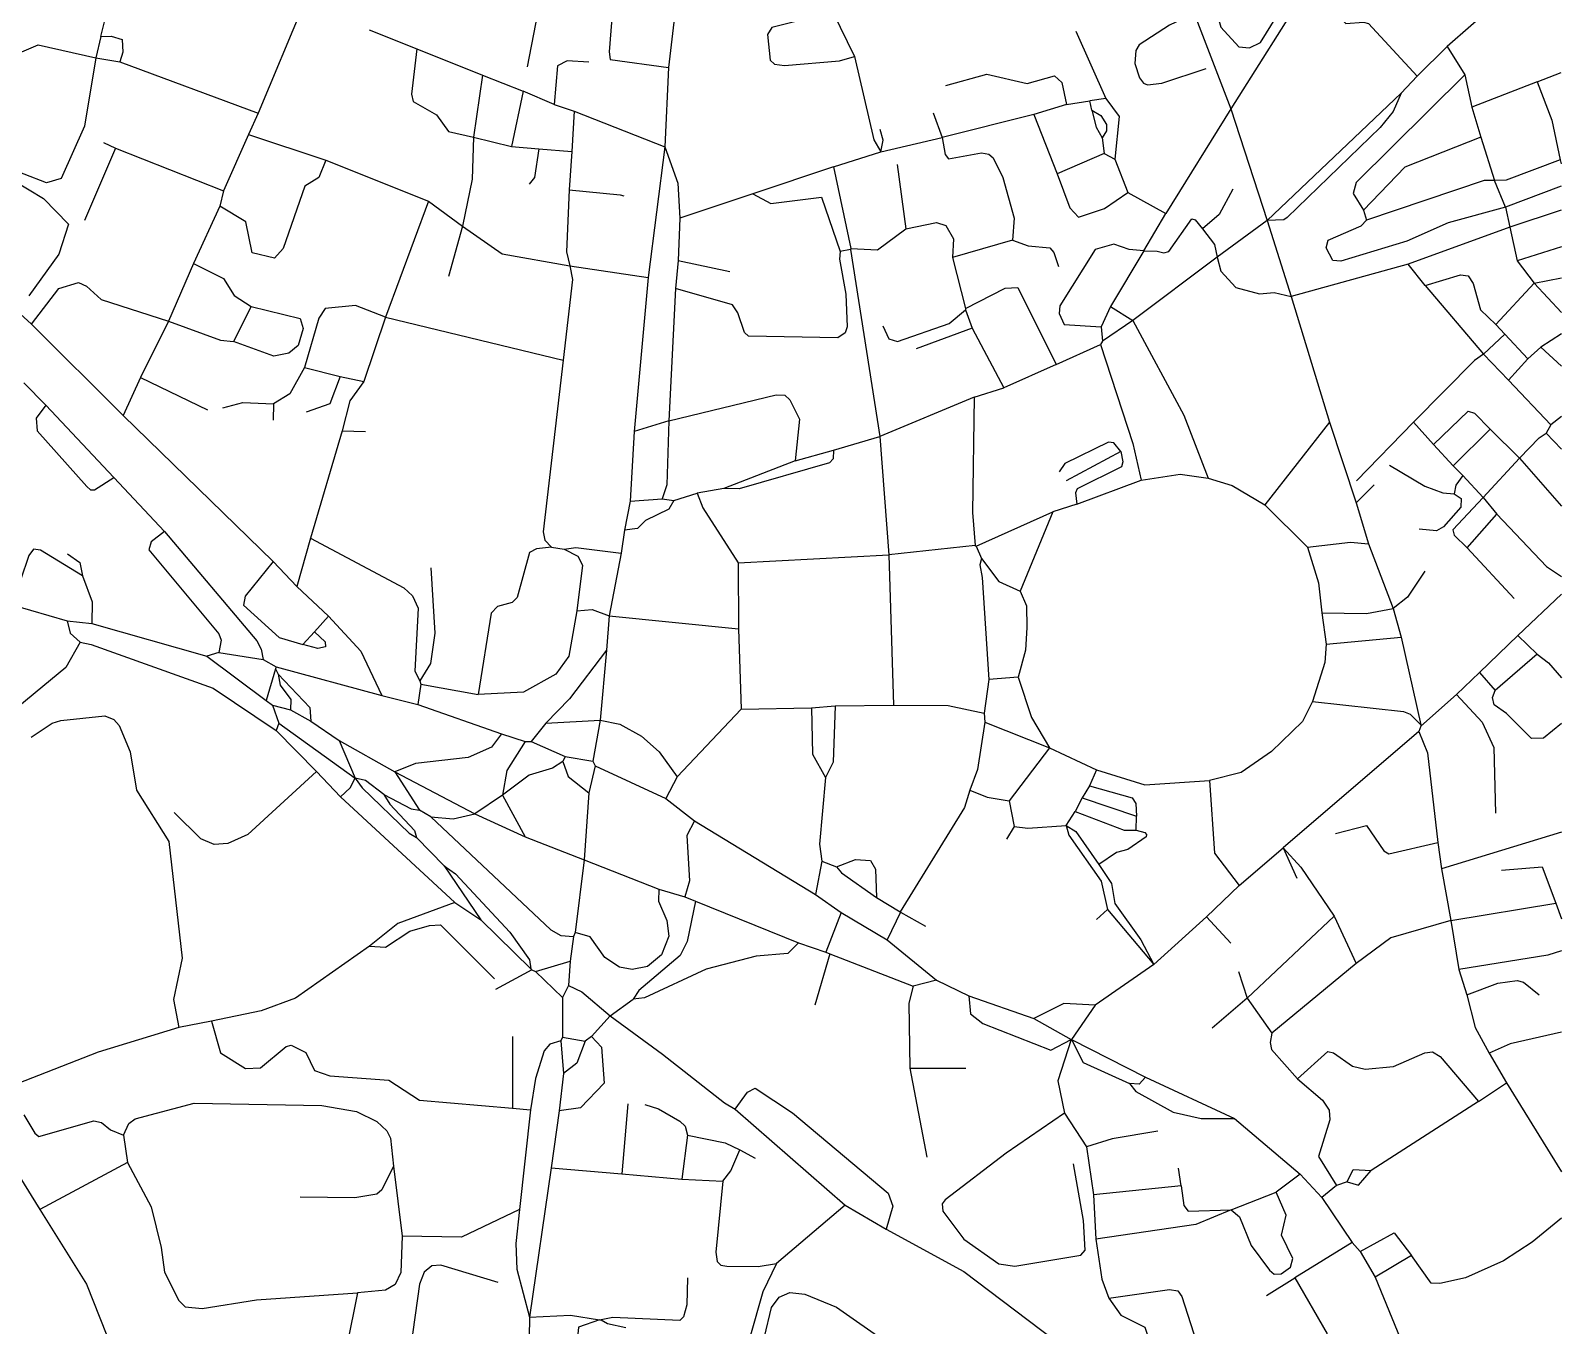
# Model space of a CAD drawing. Header units: inches. Extents: x 13511338 to 13518818, y 3653594 to 3658094.
# Drawn here: x 13517015 to 13518818, y 3655766 to 3657291 of the extents above; entities that cross this region are included whole.
import ezdxf

# ---------------------------------------------------------------- set-up
doc = ezdxf.new("R2010")
doc.units = ezdxf.units.IN
doc.header["$MEASUREMENT"] = 0

msp = doc.modelspace()

# ---------------------------------------------------------------- linework, layer by layer
for points in [[(13518511.9, 3657443.1), (13518468, 3657436.6), (13518449.5, 3657403.5), (13518413.9, 3657306.6), (13518416.9, 3657295.5), (13518438.3, 3657272.2), (13518451, 3657271), (13518463.9, 3657277.5), (13518483, 3657308.2), (13518509.1, 3657392.7), (13518526.2, 3657427)], [(13518818.1, 3657368.5), (13518739.6, 3657321.2), (13518683.6, 3657272.5)], [(13517619.6, 3657350.5), (13517600.2, 3657248.6)], [(13518521.3, 3657345.6), (13518428.9, 3657199.1)], [(13517336.8, 3657323), (13517283.3, 3657194.2)], [(13517701.2, 3657325.6), (13517696.5, 3657266.4), (13517697.9, 3657257.2), (13517766.4, 3657247.8)], [(13517774.2, 3657314.6), (13517766.4, 3657247.8)], [(13517960.2, 3657313.1), (13517888.2, 3657295.1), (13517883.1, 3657286.7), (13517886.3, 3657256.7), (13517891.3, 3657251.8), (13517903.2, 3657250.3), (13517968.1, 3657255.8), (13517985.7, 3657260.8)], [(13517960.2, 3657313.1), (13517985.7, 3657260.8)], [(13518385.7, 3657311.6), (13518356.8, 3657297.8), (13518320.9, 3657274.8), (13518316.8, 3657268.1), (13518315.9, 3657252.8), (13518321.2, 3657235.6), (13518325.8, 3657229.5), (13518330.8, 3657227.7), (13518347.6, 3657229.3), (13518399.7, 3657246.6)], [(13518385.7, 3657311.6), (13518428.9, 3657199.1)], [(13518546.2, 3657317.7), (13518564.3, 3657299.6), (13518585, 3657301.5), (13518590.9, 3657299.7), (13518648.5, 3657237.9)], [(13517097.9, 3657284.5), (13517102, 3657301.6)], [(13517413.9, 3657292.1), (13517469.9, 3657270)], [(13516868.4, 3657273.2), (13516937.6, 3657247.9), (13516965.8, 3657259.2), (13516991.1, 3657260.4), (13517024.1, 3657274.5), (13517091.8, 3657259.5)], [(13517097.9, 3657284.5), (13517091.8, 3657259.5)], [(13517097.9, 3657284.5), (13517110.1, 3657284.9), (13517123, 3657280.8), (13517123.7, 3657265.9), (13517120.4, 3657254.7)], [(13518246.2, 3657290.6), (13518281.7, 3657211.6)], [(13517091.8, 3657259.5), (13517078.8, 3657178.8), (13517051.2, 3657117.2), (13517033.7, 3657112.2), (13516981.2, 3657132.4), (13516972.6, 3657132.1)], [(13517091.8, 3657259.5), (13517120.4, 3657254.7)], [(13517469.9, 3657270), (13517463.8, 3657216.7), (13517465.9, 3657207.8), (13517493.1, 3657192.1), (13517507.3, 3657172.5), (13517536.9, 3657165.8)], [(13517469.9, 3657270), (13517547.6, 3657238.9)], [(13517672.7, 3657254.1), (13517647.2, 3657255.9), (13517635.9, 3657250), (13517631.7, 3657204.5)], [(13517985.7, 3657260.8), (13518008.3, 3657162.7), (13518016.5, 3657148.6)], [(13518683.6, 3657272.5), (13518648.5, 3657237.9)], [(13518683.6, 3657272.5), (13518704.5, 3657239.3)], [(13517120.4, 3657254.7), (13517283.3, 3657194.2)], [(13517547.6, 3657238.9), (13517536.9, 3657165.8)], [(13517547.6, 3657238.9), (13517595.4, 3657219.9)], [(13517766.4, 3657247.8), (13517762, 3657154.6)], [(13518093.2, 3657226.6), (13518141.3, 3657239.9), (13518188.8, 3657228.9), (13518221, 3657238.1), (13518229.7, 3657230.1), (13518235.2, 3657204.3)], [(13518704.5, 3657239.3), (13518576.5, 3657112.3), (13518572.9, 3657099.6), (13518585.2, 3657080.1)], [(13518648.5, 3657237.9), (13518629.5, 3657217.6)], [(13518704.5, 3657239.3), (13518712.6, 3657201.4)], [(13518789.6, 3657231.2), (13518818.1, 3657242.2)], [(13517595.4, 3657219.9), (13517581.4, 3657154.7)], [(13517631.7, 3657204.5), (13517595.4, 3657219.9)], [(13518789.6, 3657231.2), (13518712.6, 3657201.4)], [(13518789.6, 3657231.2), (13518807.1, 3657186.1), (13518816.8, 3657139.1)], [(13517631.7, 3657204.5), (13517655.4, 3657196.5)], [(13518235.2, 3657204.3), (13518197, 3657192.4)], [(13518235.2, 3657204.3), (13518262.7, 3657208.6)], [(13518281.7, 3657211.6), (13518262.7, 3657208.6)], [(13518265.3, 3657197.6), (13518262.7, 3657208.6)], [(13518281.7, 3657211.6), (13518297.3, 3657190.1), (13518292.2, 3657140.1)], [(13518629.5, 3657217.6), (13518620, 3657196.2), (13518604.7, 3657177.2), (13518495.3, 3657071.2), (13518491.1, 3657068.5), (13518471.6, 3657067.8)], [(13518629.5, 3657217.6), (13518471.6, 3657067.8)], [(13518712.6, 3657201.4), (13518723.2, 3657165.7)], [(13517283.3, 3657194.2), (13517272, 3657169.2)], [(13517655.4, 3657196.5), (13517652.6, 3657149)], [(13517655.4, 3657196.5), (13517762, 3657154.6)], [(13518078.2, 3657194.6), (13518088.8, 3657165.6)], [(13518197, 3657192.4), (13518088.8, 3657165.6)], [(13518197, 3657192.4), (13518224.2, 3657122.8)], [(13518265.3, 3657197.6), (13518275.8, 3657191.3), (13518282.5, 3657180.7), (13518282.5, 3657173.2), (13518277.2, 3657165.1)], [(13518265.3, 3657197.6), (13518270.3, 3657177.7), (13518277.2, 3657165.1)], [(13518428.9, 3657199.1), (13518352.4, 3657076)], [(13518428.9, 3657199.1), (13518471.6, 3657067.8)], [(13517272, 3657169.2), (13517242.2, 3657102.6)], [(13517272, 3657169.2), (13517362.8, 3657138.9)], [(13517536.9, 3657165.8), (13517535.4, 3657116.4), (13517523.9, 3657061)], [(13517536.9, 3657165.8), (13517581.4, 3657154.7)], [(13518016.5, 3657148.6), (13518019.3, 3657162.2), (13518015.7, 3657175.1)], [(13518016.5, 3657148.6), (13518088.8, 3657165.6)], [(13518088.8, 3657165.6), (13518092.5, 3657145.4), (13518096.4, 3657140.2), (13518135, 3657147.3), (13518143.7, 3657145.7), (13518148.9, 3657141.4), (13518160.4, 3657118.5), (13518173.6, 3657070.4), (13518171.5, 3657044.6)], [(13518277.2, 3657165.1), (13518279.7, 3657146.6)], [(13518723.2, 3657165.7), (13518633.8, 3657130.4), (13518585.2, 3657080.1)], [(13518723.2, 3657165.7), (13518739.6, 3657114.7)], [(13517115.2, 3657153.1), (13517078.7, 3657067.6)], [(13517101.2, 3657159.6), (13517115.2, 3657153.1)], [(13517115.2, 3657153.1), (13517242.2, 3657102.6)], [(13517581.4, 3657154.7), (13517613.7, 3657152.2)], [(13517613.7, 3657152.2), (13517608.7, 3657118.3), (13517602.2, 3657110.6)], [(13517613.7, 3657152.2), (13517652.6, 3657149)], [(13517652.6, 3657149), (13517649.6, 3657103.8)], [(13517762, 3657154.6), (13517742.5, 3657000.6)], [(13517762, 3657154.6), (13517777.6, 3657111.6), (13517779.9, 3657070.4)], [(13517960.7, 3657131.1), (13518016.5, 3657148.6)], [(13516972.6, 3657132.1), (13516979.7, 3657124.2), (13517030.5, 3657093.8), (13517059.9, 3657063.4), (13517048.5, 3657028.2), (13517012.9, 3656978.9)], [(13517362.8, 3657138.9), (13517354.7, 3657118.5), (13517338.3, 3657108), (13517312.7, 3657034.6), (13517302.5, 3657023.2), (13517276.2, 3657029.7), (13517268.6, 3657066.3), (13517238.2, 3657084.6)], [(13517362.8, 3657138.9), (13517483.9, 3657090.6)], [(13517960.7, 3657131.1), (13517865.7, 3657099)], [(13517960.7, 3657131.1), (13517981.2, 3657034.6)], [(13518035.7, 3657133.6), (13518046.1, 3657058.1)], [(13518279.7, 3657146.6), (13518224.2, 3657122.8)], [(13518279.7, 3657146.6), (13518292.2, 3657140.1)], [(13518292.2, 3657140.1), (13518307.5, 3657100.8)], [(13518816.8, 3657139.1), (13518753.3, 3657115.4), (13518739.6, 3657114.7)], [(13518816.8, 3657139.1), (13518818.1, 3657134.5)], [(13518224.2, 3657122.8), (13518239.1, 3657082.6), (13518249.6, 3657071.7), (13518280.1, 3657081.7), (13518307.5, 3657100.8)], [(13518739.6, 3657114.7), (13518727.1, 3657114.7), (13518588.7, 3657068.1)], [(13518752.2, 3657083.6), (13518739.6, 3657114.7)], [(13517242.2, 3657102.6), (13517238.2, 3657084.6)], [(13517649.6, 3657103.8), (13517646.2, 3657030.9), (13517650.2, 3657014.4)], [(13517649.6, 3657103.8), (13517709.5, 3657098), (13517713.7, 3657096.6)], [(13517865.7, 3657099), (13517779.9, 3657070.4)], [(13517865.7, 3657099), (13517887.2, 3657087.9), (13517946.7, 3657095.4), (13517968.7, 3657031.1)], [(13518307.5, 3657100.8), (13518352.4, 3657076)], [(13518431.2, 3657104.6), (13518415.3, 3657074.9), (13518395.4, 3657058)], [(13518818.1, 3657108.2), (13518752.2, 3657083.6)], [(13517238.2, 3657084.6), (13517207, 3657017.1)], [(13517483.9, 3657090.6), (13517433.2, 3656954)], [(13517483.9, 3657090.6), (13517523.9, 3657061)], [(13518326.3, 3657032.2), (13518352.4, 3657076)], [(13518752.2, 3657083.6), (13518684.7, 3657065), (13518636.1, 3657043.3), (13518558.6, 3657019.7), (13518548.8, 3657020.8), (13518541.3, 3657035.6), (13518543.3, 3657044.4), (13518582.5, 3657061.4), (13518588.7, 3657068.1)], [(13518585.2, 3657080.1), (13518588.7, 3657068.1)], [(13518752.2, 3657083.6), (13518757.3, 3657059.9)], [(13518818.1, 3657080), (13518757.3, 3657059.9)], [(13517523.9, 3657061), (13517507.2, 3657001.6)], [(13517523.9, 3657061), (13517570.7, 3657028.3), (13517650.2, 3657014.4)], [(13517779.9, 3657070.4), (13517777.8, 3657020.8)], [(13517981.2, 3657034.6), (13518012.7, 3657033.1), (13518046.1, 3657058.1)], [(13518046.1, 3657058.1), (13518082.2, 3657065.3), (13518093.2, 3657061.7), (13518102.3, 3657046), (13518101.2, 3657024)], [(13518326.3, 3657032.2), (13518342, 3657031.7), (13518349.8, 3657029.5), (13518355.9, 3657031.1), (13518382.9, 3657069.8), (13518386.9, 3657068.4), (13518395.4, 3657058)], [(13518395.4, 3657058), (13518409.5, 3657039.5), (13518412.9, 3657024.4)], [(13518471.6, 3657067.8), (13518412.9, 3657024.4)], [(13518471.6, 3657067.8), (13518499.9, 3656978.2)], [(13518757.3, 3657059.9), (13518637.7, 3657016.3)], [(13518757.3, 3657059.9), (13518766, 3657020.3)], [(13518171.5, 3657044.6), (13518101.2, 3657024)], [(13518171.5, 3657044.6), (13518190.2, 3657038.1), (13518215.8, 3657035.5), (13518220.3, 3657030.1), (13518225.7, 3657013.6)], [(13518326.3, 3657032.2), (13518309, 3657033.4), (13518290.9, 3657040), (13518268.9, 3657033.7), (13518227.3, 3656967.1), (13518226.7, 3656958.3), (13518232.5, 3656945.2), (13518276.2, 3656942.6)], [(13517968.7, 3657031.1), (13517968.1, 3657022.1), (13517975.4, 3656981), (13517976.8, 3656942.7), (13517974.6, 3656935.4), (13517966, 3656929.5), (13517860.9, 3656931.7), (13517856.1, 3656935.8), (13517848.1, 3656959.1), (13517842, 3656968.4), (13517774.9, 3656987.6)], [(13517777.8, 3657020.8), (13517774.9, 3656987.6)], [(13517777.8, 3657020.8), (13517838.7, 3657007.6)], [(13517980.7, 3657033.6), (13517968.7, 3657031.1)], [(13517981.2, 3657034.6), (13517980.7, 3657033.6)], [(13517980.7, 3657033.6), (13518015.3, 3656813.3)], [(13518101.2, 3657024), (13518116.2, 3656964.1)], [(13518326.3, 3657032.2), (13518287, 3656966.6)], [(13518412.9, 3657024.4), (13518313.4, 3656950.1)], [(13518412.9, 3657024.4), (13518417, 3657008.2), (13518434.8, 3656988.8), (13518462.8, 3656981.5), (13518479.9, 3656982.9), (13518499.9, 3656978.2)], [(13518818.2, 3657036.8), (13518766, 3657020.3)], [(13517207, 3657017.1), (13517177.6, 3656949.1)], [(13517207, 3657017.1), (13517242.5, 3656999.4), (13517254.9, 3656979.3), (13517275.1, 3656966.4)], [(13517650.2, 3657014.4), (13517653.4, 3656998.2), (13517642.4, 3656903.2)], [(13517650.2, 3657014.4), (13517742.5, 3657000.6)], [(13518637.7, 3657016.3), (13518499.9, 3656978.2)], [(13518657.7, 3656991.1), (13518637.7, 3657016.3)], [(13518657.7, 3656991.1), (13518699.5, 3657003.8), (13518708.2, 3657002.6), (13518714.3, 3656993.7), (13518723, 3656962.6), (13518740.9, 3656945.2)], [(13518766, 3657020.3), (13518786, 3656994.1)], [(13517016.2, 3656945.5), (13517048.5, 3656987.8), (13517071.5, 3656994.7), (13517080.9, 3656990.5), (13517098.3, 3656974.8), (13517177.6, 3656949.1)], [(13517742.5, 3657000.6), (13517726.1, 3656819.2)], [(13517774.9, 3656987.6), (13517766.9, 3656831.8)], [(13518116.2, 3656964.1), (13518163.1, 3656988), (13518177.9, 3656988.7), (13518223.3, 3656898.3)], [(13518657.7, 3656991.1), (13518726.3, 3656910.4)], [(13518786, 3656994.1), (13518740.9, 3656945.2)], [(13518786, 3656994.1), (13518818.2, 3657000.1)], [(13518786, 3656994.1), (13518818.2, 3656959.2)], [(13517275.1, 3656966.4), (13517332.7, 3656952.5), (13517336, 3656940.5), (13517330.2, 3656920.7), (13517319.5, 3656911.5), (13517301.5, 3656908.1), (13517254.3, 3656925.1)], [(13517275.1, 3656966.4), (13517254.3, 3656925.1)], [(13517433.2, 3656954), (13517397.7, 3656967.7), (13517362.3, 3656964.1), (13517354.7, 3656952.6), (13517337.9, 3656894.7)], [(13518287, 3656966.6), (13518276.2, 3656942.6)], [(13518287, 3656966.6), (13518313.4, 3656950.1)], [(13518499.9, 3656978.2), (13518545.1, 3656830.4)], [(13516998.7, 3656961.6), (13517016.2, 3656945.5)], [(13517177.6, 3656949.1), (13517144.7, 3656883)], [(13517177.6, 3656949.1), (13517238.7, 3656926.7), (13517254.3, 3656925.1)], [(13517433.2, 3656954), (13517407.6, 3656878)], [(13517433.2, 3656954), (13517642.4, 3656903.2)], [(13518019.1, 3656943.5), (13518026, 3656928.4), (13518036.2, 3656925.3), (13518097.1, 3656946.3), (13518116.2, 3656962.6)], [(13518116.2, 3656964.1), (13518116.2, 3656962.6)], [(13518116.2, 3656962.6), (13518124.2, 3656941.1)], [(13518313.4, 3656950.1), (13518277.7, 3656925.6)], [(13518313.4, 3656950.1), (13518373.4, 3656838.5), (13518402.1, 3656764.3)], [(13517016.2, 3656945.5), (13517124.3, 3656838.1)], [(13518124.2, 3656941.1), (13518058.2, 3656916.6)], [(13518124.2, 3656941.1), (13518161.3, 3656870.6)], [(13518276.2, 3656942.6), (13518277.7, 3656925.6)], [(13518751.6, 3656933.9), (13518726.3, 3656910.4)], [(13518751.6, 3656933.9), (13518740.9, 3656945.2)], [(13518751.6, 3656933.9), (13518778.5, 3656904.8)], [(13518818.2, 3656934.3), (13518793.9, 3656918.6)], [(13518223.3, 3656898.3), (13518275.2, 3656921.6)], [(13518277.7, 3656925.6), (13518275.2, 3656921.6)], [(13518275.2, 3656921.6), (13518313.3, 3656805.2), (13518323.4, 3656762.1)], [(13518778.5, 3656904.8), (13518793.9, 3656918.6)], [(13518818.2, 3656896.3), (13518793.9, 3656918.6)], [(13517337.9, 3656894.7), (13517320.4, 3656863.7), (13517301.4, 3656852)], [(13517337.9, 3656894.7), (13517379.7, 3656883.9)], [(13517642.4, 3656903.2), (13517618.8, 3656701.2), (13517621, 3656691.3), (13517628.7, 3656683.1)], [(13518223.3, 3656898.3), (13518161.3, 3656870.6)], [(13518726.3, 3656910.4), (13518715.9, 3656902.8), (13518644.1, 3656830.3)], [(13518726.3, 3656910.4), (13518755.8, 3656879.6)], [(13518778.5, 3656904.8), (13518755.8, 3656879.6)], [(13517033.2, 3656850.4), (13517007.3, 3656876.7)], [(13517144.7, 3656883), (13517124.3, 3656838.1)], [(13517144.7, 3656883), (13517223.7, 3656844.6)], [(13517379.7, 3656883.9), (13517367.7, 3656852), (13517339.7, 3656842.1)], [(13517379.7, 3656883.9), (13517407.6, 3656878)], [(13517407.6, 3656878), (13517391, 3656855.3), (13517382.2, 3656819.9)], [(13518755.8, 3656879.6), (13518805.7, 3656827.1)], [(13517766.9, 3656831.8), (13517893.2, 3656862.5), (13517903.6, 3656862), (13517909.3, 3656856.5), (13517920.9, 3656833.8), (13517915.8, 3656784.8)], [(13518126.4, 3656859.8), (13518015.3, 3656813.3)], [(13518126.4, 3656859.8), (13518124.7, 3656723.9), (13518127.7, 3656685.1)], [(13518126.4, 3656859.8), (13518161.3, 3656870.6)], [(13517033.2, 3656850.4), (13517021.9, 3656835), (13517022.9, 3656819.9), (13517081.2, 3656754.3), (13517085.7, 3656750.6), (13517090.3, 3656750.7), (13517113.2, 3656765.2)], [(13517033.2, 3656850.4), (13517113.2, 3656765.2)], [(13517241.7, 3656847.1), (13517265.1, 3656853.2), (13517301.4, 3656852)], [(13517301.4, 3656852), (13517300.7, 3656832.6)], [(13518667.4, 3656803.8), (13518708.2, 3656843), (13518715.9, 3656841), (13518734.4, 3656821.8)], [(13517124.3, 3656838.1), (13517300.7, 3656666.1)], [(13517766.9, 3656831.8), (13517726.1, 3656819.2)], [(13517766.9, 3656831.8), (13517764.6, 3656756.4), (13517759.2, 3656740.1)], [(13518545.1, 3656830.4), (13518468.8, 3656733)], [(13518545.1, 3656830.4), (13518576.3, 3656735.2)], [(13518644.1, 3656830.3), (13518576.7, 3656761.1)], [(13518644.1, 3656830.3), (13518667.4, 3656803.8)], [(13518805.7, 3656827.1), (13518800.2, 3656817.1)], [(13518818.2, 3656836.8), (13518805.7, 3656827.1)], [(13517382.2, 3656819.9), (13517344.8, 3656693.5)], [(13517382.2, 3656819.9), (13517409.7, 3656819.1)], [(13517726.1, 3656819.2), (13517721.2, 3656737.1)], [(13517960.7, 3656797.1), (13518015.3, 3656813.3)], [(13518015.3, 3656813.3), (13518026.1, 3656673.8)], [(13518299.2, 3656795.5), (13518291, 3656805.7), (13518284.6, 3656806.6), (13518233.3, 3656781.5), (13518226.7, 3656771.6)], [(13518734.4, 3656821.8), (13518690.7, 3656779)], [(13518734.4, 3656821.8), (13518768.8, 3656787.7)], [(13518768.8, 3656787.7), (13518792, 3656811.9), (13518800.2, 3656817.1)], [(13518800.2, 3656817.1), (13518818.2, 3656798.3)], [(13517960.7, 3656797.1), (13517960.6, 3656787.2), (13517956.1, 3656782.3), (13517849.7, 3656751.6), (13517831.6, 3656752.3)], [(13517915.8, 3656784.8), (13517960.7, 3656797.1)], [(13518299.2, 3656795.5), (13518234.7, 3656761.1)], [(13518299.2, 3656795.5), (13518301.6, 3656783.6), (13518300.1, 3656777.5), (13518248, 3656751.6), (13518245.9, 3656747.1), (13518247.6, 3656733.5)], [(13518667.4, 3656803.8), (13518690.7, 3656779)], [(13518768.8, 3656787.7), (13518726, 3656741.5)], [(13518768.8, 3656787.7), (13518818.2, 3656731.5)], [(13517915.8, 3656784.8), (13517831.6, 3656752.3)], [(13518323.4, 3656762.1), (13518369.2, 3656769), (13518402.1, 3656764.3)], [(13518615.7, 3656779.6), (13518657.2, 3656754.7), (13518678.7, 3656747.2), (13518692, 3656745.9)], [(13518702, 3656767.6), (13518690.7, 3656779)], [(13517113.2, 3656765.2), (13517172.9, 3656701.5)], [(13517831.6, 3656752.3), (13517800.2, 3656746.6)], [(13518247.6, 3656733.5), (13518323.4, 3656762.1)], [(13518402.1, 3656764.3), (13518430.4, 3656755.8), (13518468.8, 3656733)], [(13518576.3, 3656735.2), (13518597.7, 3656756.6)], [(13518702, 3656767.6), (13518693.9, 3656755.9), (13518692, 3656745.9)], [(13518702, 3656767.6), (13518726, 3656741.5)], [(13517772.7, 3656738.1), (13517766.9, 3656727.6), (13517739.4, 3656714.4), (13517730, 3656705), (13517714.7, 3656703.1)], [(13517721.2, 3656737.1), (13517714.7, 3656703.1)], [(13517721.2, 3656737.1), (13517759.2, 3656740.1)], [(13517759.2, 3656740.1), (13517772.7, 3656738.1)], [(13517772.7, 3656738.1), (13517800.2, 3656746.6)], [(13517800.2, 3656746.6), (13517806.8, 3656729.5), (13517848.7, 3656664.6)], [(13518247.6, 3656733.5), (13518219, 3656724.6)], [(13518468.8, 3656733), (13518519.2, 3656682.9)], [(13518576.3, 3656735.2), (13518590.9, 3656687.1)], [(13518692, 3656745.9), (13518700.1, 3656740.3), (13518699.6, 3656730.2), (13518679.4, 3656707.1), (13518671.1, 3656702.1), (13518650.7, 3656704.1)], [(13518726, 3656741.5), (13518690.4, 3656703.3), (13518692, 3656697.1), (13518707.4, 3656682.4)], [(13518726, 3656741.5), (13518742, 3656722)], [(13518128.7, 3656684.1), (13518219, 3656724.6)], [(13518219, 3656724.6), (13518180.9, 3656631.3)], [(13518707.4, 3656682.4), (13518742, 3656722)], [(13518742, 3656722), (13518800.5, 3656660.4), (13518818.2, 3656648.5)], [(13517172.9, 3656701.5), (13517157, 3656689.3), (13517154.3, 3656679.9), (13517236.9, 3656581.1), (13517239.5, 3656573.6), (13517236.7, 3656559.1)], [(13517172.9, 3656701.5), (13517281.5, 3656572.7), (13517286.9, 3656563), (13517289.2, 3656550.6)], [(13517714.7, 3656703.1), (13517710.7, 3656676.1)], [(13517076.3, 3656649.4), (13517026.8, 3656679.4), (13517018.7, 3656680.8), (13517013.1, 3656673.2), (13516993.5, 3656615)], [(13517344.8, 3656693.5), (13517328.8, 3656636.6)], [(13517344.8, 3656693.5), (13517454.6, 3656635.1), (13517464.8, 3656625.7), (13517471.6, 3656611), (13517467.8, 3656537), (13517473.7, 3656525.6)], [(13517628.7, 3656683.1), (13517611.2, 3656681), (13517602.8, 3656676.7), (13517588.2, 3656623.6), (13517582.5, 3656617.8), (13517564.9, 3656613.2), (13517557.7, 3656605.2), (13517542.2, 3656509.5)], [(13517628.7, 3656683.1), (13517643.7, 3656680.6)], [(13517643.7, 3656680.6), (13517657.2, 3656682.7), (13517710.7, 3656676.1)], [(13517643.7, 3656680.6), (13517659.8, 3656672.3), (13517665.1, 3656661.7), (13517658.7, 3656608.1)], [(13518127.7, 3656685.1), (13518026.1, 3656673.8)], [(13518127.7, 3656685.1), (13518128.7, 3656684.1)], [(13518128.7, 3656684.1), (13518135.2, 3656669.6)], [(13518519.2, 3656682.9), (13518569.9, 3656689.1), (13518590.9, 3656687.1)], [(13518519.2, 3656682.9), (13518532, 3656641), (13518536.2, 3656605.5)], [(13518590.9, 3656687.1), (13518620, 3656610.6)], [(13518707.4, 3656682.4), (13518762.7, 3656622.6)], [(13517058.7, 3656675.1), (13517073.1, 3656664.8), (13517076.3, 3656649.4)], [(13517300.7, 3656666.1), (13517267.9, 3656625.2), (13517265.9, 3656614.9), (13517307.8, 3656576.5), (13517335.9, 3656568.2)], [(13517300.7, 3656666.1), (13517328.8, 3656636.6)], [(13517710.7, 3656676.1), (13517696.6, 3656602.3)], [(13517848.7, 3656664.6), (13518026.1, 3656673.8)], [(13517848.7, 3656664.6), (13517849.1, 3656587)], [(13518026.1, 3656673.8), (13518031.5, 3656497.1)], [(13518135.2, 3656669.6), (13518133.3, 3656662.2), (13518136.1, 3656647.4), (13518143.8, 3656527)], [(13518135.2, 3656669.6), (13518155.4, 3656642.5), (13518180.9, 3656631.3)], [(13517076.3, 3656649.4), (13517087.5, 3656618.7), (13517087.2, 3656593.1)], [(13517486.7, 3656658.6), (13517491.1, 3656581.6), (13517486, 3656546.2), (13517473.7, 3656525.6)], [(13518657.2, 3656654.6), (13518636.9, 3656624.3), (13518620, 3656610.6)], [(13517328.8, 3656636.6), (13517365.9, 3656601.9)], [(13518180.9, 3656631.3), (13518188.3, 3656613.9), (13518188.6, 3656588.3), (13518187.1, 3656561.7), (13518178.3, 3656530)], [(13518818.2, 3656627.8), (13518766.7, 3656579.1)], [(13516993.5, 3656615), (13517058.2, 3656596.1)], [(13517658.7, 3656608.1), (13517649.1, 3656554.7), (13517633.9, 3656533.5), (13517595.6, 3656512.2), (13517542.2, 3656509.5)], [(13517658.7, 3656608.1), (13517676.4, 3656609.6), (13517696.6, 3656602.3)], [(13518536.2, 3656605.5), (13518588.8, 3656604.7), (13518620, 3656610.6)], [(13518620, 3656610.6), (13518629.5, 3656577)], [(13517058.2, 3656596.1), (13517061.6, 3656581.9), (13517073.7, 3656571.1)], [(13517058.2, 3656596.1), (13517087.2, 3656593.1)], [(13517087.2, 3656593.1), (13517222.7, 3656554.6)], [(13517365.9, 3656601.9), (13517349.5, 3656583.2)], [(13517365.9, 3656601.9), (13517404.3, 3656560.4), (13517428.7, 3656508.4)], [(13517696.6, 3656602.3), (13517693.5, 3656561.6)], [(13517696.6, 3656602.3), (13517849.1, 3656587)], [(13518536.2, 3656605.5), (13518541.2, 3656568.7)], [(13517073.7, 3656571.1), (13517056.8, 3656541.4), (13516982.2, 3656479.7)], [(13517073.7, 3656571.1), (13517086.6, 3656568.4), (13517230.1, 3656517), (13517304.2, 3656467.1)], [(13517349.5, 3656583.2), (13517335.9, 3656568.2)], [(13517349.5, 3656583.2), (13517362.2, 3656571.6), (13517362.4, 3656565.6), (13517353.3, 3656563.7), (13517335.9, 3656568.2)], [(13517849.1, 3656587), (13517852.1, 3656492.2)], [(13518541.2, 3656568.7), (13518629.5, 3656577)], [(13518629.5, 3656577), (13518652.7, 3656473.6)], [(13518721.7, 3656535.6), (13518766.7, 3656579.1)], [(13518766.7, 3656579.1), (13518789.7, 3656557.1)], [(13517236.7, 3656559.1), (13517222.7, 3656554.6)], [(13517222.7, 3656554.6), (13517292.7, 3656502.6)], [(13517236.7, 3656559.1), (13517289.2, 3656550.6)], [(13517693.5, 3656561.6), (13517649.7, 3656504.4), (13517622.2, 3656475.6)], [(13517693.5, 3656561.6), (13517686.2, 3656479.1)], [(13518541.2, 3656568.7), (13518539.5, 3656547.2), (13518525.1, 3656501.4)], [(13518789.7, 3656557.1), (13518740.2, 3656514.1)], [(13518789.7, 3656557.1), (13518803, 3656546.8), (13518818.2, 3656529.2)], [(13517289.2, 3656550.6), (13517304.2, 3656542.1)], [(13517303.7, 3656539.6), (13517292.7, 3656502.6)], [(13517304.2, 3656542.1), (13517303.7, 3656539.6)], [(13517303.7, 3656539.6), (13517306.7, 3656533.6)], [(13517304.2, 3656542.1), (13517428.7, 3656508.4)], [(13517306.7, 3656533.6), (13517309, 3656520.4), (13517321.6, 3656503.8), (13517321.2, 3656491.6)], [(13517306.7, 3656533.6), (13517343.9, 3656494.1), (13517345.2, 3656478.1)], [(13518721.7, 3656535.6), (13518694.7, 3656509.6)], [(13518721.7, 3656535.6), (13518740.2, 3656514.1)], [(13517474.7, 3656521.6), (13517471.2, 3656497.6)], [(13517473.7, 3656525.6), (13517474.7, 3656521.6)], [(13517474.7, 3656521.6), (13517542.2, 3656509.5)], [(13518143.8, 3656527), (13518138.2, 3656487.6)], [(13518178.3, 3656530), (13518143.8, 3656527)], [(13518178.3, 3656530), (13518194.2, 3656482.6), (13518215.2, 3656446.6)], [(13517292.7, 3656502.6), (13517300.2, 3656497.1)], [(13517428.7, 3656508.4), (13517471.2, 3656497.6)], [(13517471.2, 3656497.6), (13517569.7, 3656463.1)], [(13518525.1, 3656501.4), (13518513.3, 3656477.7), (13518476.6, 3656442.4), (13518441, 3656417.6), (13518403.8, 3656408.2)], [(13518525.1, 3656501.4), (13518632.1, 3656489.6), (13518639.9, 3656486.2), (13518652.7, 3656473.6)], [(13518694.7, 3656509.6), (13518652.7, 3656472.1)], [(13518694.7, 3656509.6), (13518724.9, 3656477), (13518738.7, 3656447.1), (13518740.7, 3656369.6)], [(13518818.2, 3656475.3), (13518797.3, 3656458), (13518782.8, 3656457.5), (13518753.6, 3656487.2), (13518739.2, 3656497.5), (13518737.2, 3656505.8), (13518740.2, 3656514.1)], [(13517015.7, 3656459.1), (13517040.7, 3656475.6), (13517050.7, 3656478.7), (13517102.4, 3656484.2), (13517113.1, 3656480.1), (13517119.5, 3656473.1), (13517132.3, 3656442), (13517140, 3656396.7), (13517177.8, 3656336.2), (13517193.7, 3656199), (13517183.4, 3656150.2), (13517189.6, 3656117.2)], [(13517300.2, 3656497.1), (13517307.7, 3656475.6)], [(13517300.2, 3656497.1), (13517321.2, 3656491.6)], [(13517321.2, 3656491.6), (13517345.2, 3656478.1)], [(13517852.1, 3656492.2), (13517776.7, 3656412.6)], [(13517852.1, 3656492.2), (13517935.1, 3656493.9)], [(13517935.1, 3656493.9), (13517962.9, 3656496.3)], [(13517935.1, 3656493.9), (13517936.2, 3656439.3), (13517951.5, 3656411.8)], [(13517962.9, 3656496.3), (13517960.5, 3656429.9), (13517951.5, 3656411.8)], [(13517962.9, 3656496.3), (13518031.5, 3656497.1)], [(13518031.5, 3656497.1), (13518096.1, 3656496.5), (13518138.2, 3656487.6)], [(13518138.2, 3656487.6), (13518139.2, 3656477.1)], [(13517307.7, 3656475.6), (13517304.2, 3656467.1)], [(13517304.2, 3656467.1), (13517352, 3656418.8)], [(13517307.7, 3656475.6), (13517397.3, 3656411.1)], [(13517345.2, 3656478.1), (13517378.5, 3656455.2)], [(13517569.7, 3656463.1), (13517558, 3656447.4), (13517530.6, 3656435.3), (13517468.4, 3656428.1), (13517444, 3656418.3)], [(13517569.7, 3656463.1), (13517597.7, 3656454.1)], [(13517622.2, 3656475.6), (13517604.7, 3656454.1)], [(13517622.2, 3656475.6), (13517686.2, 3656479.1)], [(13517686.2, 3656479.1), (13517677.2, 3656431.1)], [(13517686.2, 3656479.1), (13517709.2, 3656474.7), (13517734.7, 3656460.5), (13517755.5, 3656442.1), (13517776.7, 3656412.6)], [(13518139.2, 3656477.1), (13518130.5, 3656421), (13518121.5, 3656396.8)], [(13518139.2, 3656477.1), (13518215.2, 3656446.6)], [(13518650.2, 3656466.1), (13518490.5, 3656328.8)], [(13518652.7, 3656472.1), (13518650.2, 3656466.1)], [(13518650.2, 3656466.1), (13518660.5, 3656440.8), (13518672.6, 3656335)], [(13518652.7, 3656473.6), (13518652.7, 3656472.1)], [(13517378.5, 3656455.2), (13517397.3, 3656411.1)], [(13517378.5, 3656455.2), (13517444, 3656418.3)], [(13517597.7, 3656454.1), (13517576.1, 3656420), (13517571.1, 3656391.1)], [(13517597.7, 3656454.1), (13517604.7, 3656454.1)], [(13517604.7, 3656454.1), (13517644.7, 3656436.6)], [(13518215.2, 3656446.6), (13518167.6, 3656384.4)], [(13518215.2, 3656446.6), (13518270.8, 3656420.7)], [(13517642.2, 3656430.6), (13517630, 3656422.6), (13517602.2, 3656414.6), (13517571.1, 3656391.1)], [(13517644.7, 3656436.6), (13517642.2, 3656430.6)], [(13517642.2, 3656430.6), (13517648.4, 3656413), (13517672.7, 3656393.6)], [(13517644.7, 3656436.6), (13517677.2, 3656431.1)], [(13517680.2, 3656425.6), (13517672.7, 3656393.6)], [(13517677.2, 3656431.1), (13517680.2, 3656425.6)], [(13517680.2, 3656425.6), (13517763.2, 3656387.1)], [(13517352, 3656418.8), (13517271, 3656344.6), (13517247.6, 3656334.2), (13517231.2, 3656332.9), (13517215.7, 3656339.7), (13517184.2, 3656370.6)], [(13517352, 3656418.8), (13517380.3, 3656389)], [(13517380.3, 3656389), (13517391.4, 3656399.6), (13517397.3, 3656411.1)], [(13517397.3, 3656411.1), (13517405.7, 3656399.6), (13517461, 3656346.3), (13517469.7, 3656341.1)], [(13517431.1, 3656391.9), (13517409.8, 3656408.3), (13517397.3, 3656411.1)], [(13517444, 3656418.3), (13517538.2, 3656368.9)], [(13517444, 3656418.3), (13517473.2, 3656373.1)], [(13517776.7, 3656412.6), (13517763.2, 3656387.1)], [(13517951.5, 3656411.8), (13517944.2, 3656333.1), (13517947.2, 3656313.1)], [(13518270.8, 3656420.7), (13518262.3, 3656401.9)], [(13518270.8, 3656420.7), (13518327.6, 3656403.3), (13518403.8, 3656408.2)], [(13518403.8, 3656408.2), (13518409.5, 3656322.8), (13518438.7, 3656284.6)], [(13517431.1, 3656391.9), (13517463.4, 3656374.9), (13517473.2, 3656373.1)], [(13517431.1, 3656391.9), (13517438.2, 3656380.2), (13517467.3, 3656349.3), (13517469.7, 3656341.1)], [(13517571.1, 3656391.1), (13517538.2, 3656368.9)], [(13517571.1, 3656391.1), (13517597.5, 3656341.9)], [(13517672.7, 3656393.6), (13517667, 3656314.6)], [(13518121.5, 3656396.8), (13518115.1, 3656376.6), (13518039.2, 3656253.6)], [(13518121.5, 3656396.8), (13518141.8, 3656388.4), (13518167.6, 3656384.4)], [(13518262.3, 3656401.9), (13518253.9, 3656387.8)], [(13518262.3, 3656401.9), (13518312.8, 3656387.8), (13518316.8, 3656381.3), (13518317.7, 3656366.4)], [(13517380.3, 3656389), (13517514.9, 3656264.4)], [(13517486.4, 3656365.6), (13517473.2, 3656373.1)], [(13517763.2, 3656387.1), (13517797.2, 3656360.6)], [(13518167.6, 3656384.4), (13518173.5, 3656354.1)], [(13518234.9, 3656355.3), (13518245.3, 3656371.8)], [(13518253.9, 3656387.8), (13518245.3, 3656371.8)], [(13518245.3, 3656371.8), (13518303.2, 3656349.8), (13518317.3, 3656349.8)], [(13518253.9, 3656387.8), (13518317.7, 3656366.4)], [(13517486.4, 3656365.6), (13517512.7, 3656363.2), (13517538.2, 3656368.9)], [(13517486.4, 3656365.6), (13517627.8, 3656232.5), (13517639.8, 3656225.8), (13517654.7, 3656224.6)], [(13517538.2, 3656368.9), (13517597.5, 3656341.9)], [(13517797.2, 3656360.6), (13517788.1, 3656343.3), (13517791.4, 3656289.9), (13517785.7, 3656271.1)], [(13517797.2, 3656360.6), (13517939.7, 3656274.1)], [(13518173.5, 3656354.1), (13518164.7, 3656339.1)], [(13518173.5, 3656354.1), (13518189.8, 3656351.9), (13518234.9, 3656355.3)], [(13518234.9, 3656355.3), (13518246.1, 3656348.1), (13518273.3, 3656309.2)], [(13518234.9, 3656355.3), (13518238, 3656344), (13518276.1, 3656289.6), (13518283.7, 3656256.1)], [(13518317.3, 3656349.8), (13518317.7, 3656366.4)], [(13518552.2, 3656345.6), (13518588.5, 3656355.1), (13518609.1, 3656325.2), (13518615, 3656321.8), (13518672.6, 3656335)], [(13517469.7, 3656341.1), (13517502.3, 3656307.6)], [(13517597.5, 3656341.9), (13517667, 3656314.6)], [(13518317.3, 3656349.8), (13518327.7, 3656346.8), (13518329.6, 3656344.5), (13518329.2, 3656341.8), (13518307.5, 3656327), (13518294.3, 3656323.3), (13518273.3, 3656309.2)], [(13518818.2, 3656347.3), (13518676.8, 3656304.2)], [(13518438.7, 3656284.6), (13518490.5, 3656328.8)], [(13518490.5, 3656328.8), (13518506.7, 3656293.1)], [(13518490.5, 3656328.8), (13518511.1, 3656306.1), (13518550.6, 3656248.6)], [(13518672.6, 3656335), (13518676.8, 3656304.2)], [(13517502.3, 3656307.6), (13517515.5, 3656298.1), (13517579.5, 3656229.6), (13517602.7, 3656197.2), (13517604.2, 3656186.6)], [(13517502.3, 3656307.6), (13517545.3, 3656244.1)], [(13517667, 3656314.6), (13517656.7, 3656229.1)], [(13517667, 3656314.6), (13517755.2, 3656280.1)], [(13517947.2, 3656313.1), (13517939.7, 3656274.1)], [(13517947.2, 3656313.1), (13517964.2, 3656306.6)], [(13517964.2, 3656306.6), (13517986.8, 3656315.3), (13518004.3, 3656314.1), (13518010.2, 3656303.6), (13518011.3, 3656270.3)], [(13517964.2, 3656306.6), (13517970.2, 3656299.3), (13518011.3, 3656270.3)], [(13518273.3, 3656309.2), (13518288.1, 3656287.1), (13518292.4, 3656263.3), (13518322.9, 3656220.6), (13518338, 3656191.6)], [(13518676.8, 3656304.2), (13518687.9, 3656243.4)], [(13518747.7, 3656302.6), (13518795.7, 3656306.4), (13518811.6, 3656263.6)], [(13518438.7, 3656284.6), (13518400.2, 3656247.6)], [(13517514.9, 3656264.4), (13517447.8, 3656239.7), (13517414.3, 3656213.3)], [(13517514.9, 3656264.4), (13517545.3, 3656244.1)], [(13517755.2, 3656280.1), (13517754.6, 3656266.2), (13517764.7, 3656243.5), (13517766.9, 3656224.8), (13517758.2, 3656202.8), (13517741.6, 3656189), (13517723.7, 3656185.5), (13517708.6, 3656188.5), (13517691.6, 3656199.7), (13517674.4, 3656224), (13517656.7, 3656229.1)], [(13517798.2, 3656266.1), (13517788.4, 3656218.7), (13517780.4, 3656202.3), (13517731.4, 3656160.7), (13517724.7, 3656150.6)], [(13517755.2, 3656280.1), (13517785.7, 3656271.1)], [(13517785.7, 3656271.1), (13517798.2, 3656266.1)], [(13517798.2, 3656266.1), (13517919.7, 3656217.1)], [(13517939.7, 3656274.1), (13517969.7, 3656252.6)], [(13518011.3, 3656270.3), (13518039.2, 3656253.6)], [(13518687.9, 3656243.4), (13518811.6, 3656263.6)], [(13518811.6, 3656263.6), (13518818.2, 3656245.4)], [(13517969.7, 3656252.6), (13517951.7, 3656206.1)], [(13517969.7, 3656252.6), (13518024.2, 3656220.6)], [(13518039.7, 3656253.1), (13518024.2, 3656220.6)], [(13518039.2, 3656253.6), (13518039.7, 3656253.1)], [(13518039.7, 3656253.1), (13518069.2, 3656236.6)], [(13518283.7, 3656256.1), (13518270.7, 3656244.6)], [(13518283.7, 3656256.1), (13518338, 3656191.6)], [(13518400.2, 3656247.6), (13518338, 3656191.6)], [(13518400.2, 3656247.6), (13518428.7, 3656216.6)], [(13518550.6, 3656248.6), (13518448, 3656152)], [(13518550.6, 3656248.6), (13518576.4, 3656192.8)], [(13517414.3, 3656213.3), (13517433.1, 3656212), (13517461.8, 3656230.9), (13517485.1, 3656237.5), (13517497.9, 3656238.2), (13517561.7, 3656174.6)], [(13517545.3, 3656244.1), (13517604.2, 3656186.6)], [(13517656.7, 3656229.1), (13517654.7, 3656224.6)], [(13518687.9, 3656243.4), (13518617.2, 3656223), (13518576.4, 3656192.8)], [(13518687.9, 3656243.4), (13518697.5, 3656185.6)], [(13517414.3, 3656213.3), (13517327.1, 3656151.8), (13517286.6, 3656136.8), (13517228.4, 3656124.8)], [(13517654.7, 3656224.6), (13517650.7, 3656195.6)], [(13517919.7, 3656217.1), (13517907.2, 3656204.4), (13517869.6, 3656201.2), (13517810.8, 3656185.9), (13517738.1, 3656152.4), (13517724.7, 3656150.6)], [(13517919.7, 3656217.1), (13517951.7, 3656206.1)], [(13518024.2, 3656220.6), (13518082.2, 3656173.1)], [(13517609.7, 3656183.1), (13517650.7, 3656195.6)], [(13517650.7, 3656195.6), (13517648.7, 3656166.6)], [(13517956.7, 3656204.1), (13517938.7, 3656143.6)], [(13517951.7, 3656206.1), (13517956.7, 3656204.1)], [(13517956.7, 3656204.1), (13518054.7, 3656166.1)], [(13518338, 3656191.6), (13518269.2, 3656143.6)], [(13518576.4, 3656192.8), (13518477.2, 3656110.5)], [(13518818.2, 3656207.6), (13518802.1, 3656202.7), (13518697.5, 3656185.6)], [(13517605.7, 3656185.1), (13517562.7, 3656162.1)], [(13517604.2, 3656186.6), (13517605.7, 3656185.1)], [(13517605.7, 3656185.1), (13517609.7, 3656183.1)], [(13517609.7, 3656183.1), (13517641.7, 3656152.6)], [(13518082.2, 3656173.1), (13518054.7, 3656166.1)], [(13518082.2, 3656173.1), (13518120.2, 3656154.6)], [(13518437.7, 3656183.1), (13518448, 3656152)], [(13518697.5, 3656185.6), (13518706.9, 3656155.9)], [(13517648.7, 3656166.6), (13517641.7, 3656152.6)], [(13517648.7, 3656166.6), (13517664.4, 3656159.2), (13517697.8, 3656130.9)], [(13518054.7, 3656166.1), (13518049.7, 3656145.8), (13518050.6, 3656069.6)], [(13518706.9, 3656155.9), (13518743.3, 3656169.4), (13518766.2, 3656172.6), (13518773.5, 3656170.7), (13518792.2, 3656155.6)], [(13518706.9, 3656155.9), (13518716.7, 3656117.3), (13518733.3, 3656087.1)], [(13517641.7, 3656152.6), (13517641.7, 3656106.1)], [(13517697.8, 3656130.9), (13517724.7, 3656150.6)], [(13518120.2, 3656154.6), (13518122.2, 3656133.5), (13518136.8, 3656122.1), (13518216.7, 3656090.8), (13518240.7, 3656103.1)], [(13518120.2, 3656154.6), (13518196.7, 3656128.1)], [(13518269.2, 3656143.6), (13518232, 3656145.5), (13518196.7, 3656128.1)], [(13518269.2, 3656143.6), (13518241.2, 3656103.1)], [(13518448, 3656152), (13518406.7, 3656116.6)], [(13518448, 3656152), (13518477.2, 3656110.5)], [(13517228.4, 3656124.8), (13517189.6, 3656117.2)], [(13517228.4, 3656124.8), (13517238.7, 3656087.4), (13517268.2, 3656069.2), (13517286, 3656070), (13517316.3, 3656094.9), (13517322.1, 3656096.6), (13517339.3, 3656087.7), (13517349.5, 3656066.6), (13517367.7, 3656060.3), (13517437.1, 3656055.4), (13517473.4, 3656031.9), (13517582.7, 3656022.3)], [(13517697.8, 3656130.9), (13517675.7, 3656106.6)], [(13517697.8, 3656130.9), (13517759.6, 3656085.9), (13517832.5, 3656028.4), (13517844.9, 3656021.3)], [(13518196.7, 3656128.1), (13518240.7, 3656103.1)], [(13517189.6, 3656117.2), (13517094.7, 3656088.2), (13516946.9, 3656030.7)], [(13517582.7, 3656106.6), (13517582.7, 3656022.3)], [(13517639.7, 3656101.6), (13517626.8, 3656097.6), (13517619.9, 3656089.9), (13517609.7, 3656057.1), (13517603.9, 3656020.4)], [(13517675.7, 3656106.6), (13517687.6, 3656094.2), (13517690.7, 3656051.8), (13517662.9, 3656022.6), (13517637.7, 3656019.1)], [(13517641.7, 3656106.1), (13517639.7, 3656101.6)], [(13517639.7, 3656101.6), (13517642.7, 3656063.1)], [(13517641.7, 3656106.1), (13517668.2, 3656101.1)], [(13517668.2, 3656101.1), (13517658.4, 3656075.5), (13517642.7, 3656063.1)], [(13517675.7, 3656106.6), (13517668.2, 3656101.1)], [(13518240.7, 3656103.1), (13518225.1, 3656054.4), (13518232.9, 3656016.5)], [(13518240.7, 3656103.1), (13518241.2, 3656103.1)], [(13518241.2, 3656103.1), (13518255.1, 3656076.1), (13518309.3, 3656051.4)], [(13518241.2, 3656103.1), (13518328.3, 3656059)], [(13518477.2, 3656110.5), (13518475.1, 3656099.6), (13518476.7, 3656091.3), (13518507.3, 3656057)], [(13518818.2, 3656111.9), (13518757.8, 3656097.9), (13518733.3, 3656087.1)], [(13518507.3, 3656057), (13518543.1, 3656088.9), (13518549.9, 3656087.4), (13518572.3, 3656071.8), (13518587.2, 3656068.2), (13518620.6, 3656071.2), (13518657.2, 3656087.5), (13518666.5, 3656088.5), (13518675.4, 3656083.3), (13518720.6, 3656030.3)], [(13518733.3, 3656087.1), (13518753.4, 3656052.3)], [(13518050.6, 3656069.6), (13518116.7, 3656069.6)], [(13518050.6, 3656069.6), (13518070.7, 3655964.6)], [(13517642.7, 3656063.1), (13517637.7, 3656019.1)], [(13518328.3, 3656059), (13518320.7, 3656050.7), (13518309.3, 3656051.4)], [(13518309.3, 3656051.4), (13518316.8, 3656041.8), (13518360.8, 3656017.5), (13518393.8, 3656010), (13518433.1, 3656010.3)], [(13518328.3, 3656059), (13518433.1, 3656010.3)], [(13518507.3, 3656057), (13518537, 3656031.9), (13518544.5, 3656020), (13518545.6, 3656008.6), (13518532.1, 3655965.5), (13518553.2, 3655931.1)], [(13518720.6, 3656030.3), (13518753.4, 3656052.3)], [(13518753.4, 3656052.3), (13518818.2, 3655947.4)], [(13516946.9, 3656030.7), (13517026.2, 3655903)], [(13517844.9, 3656021.3), (13517859.4, 3656041), (13517868.7, 3656045.8), (13517912.7, 3656016.8), (13518025.2, 3655922.4), (13518030.7, 3655906.9), (13518023, 3655879.7)], [(13518720.6, 3656030.3), (13518594.3, 3655949)], [(13517007.2, 3656014.6), (13517020.3, 3655992.7), (13517024.7, 3655989.1), (13517089.6, 3656007.5), (13517098.6, 3656005.4), (13517109.2, 3655996.7), (13517124.7, 3655990.7)], [(13517124.7, 3655990.7), (13517131, 3656004.1), (13517138.2, 3656009.6), (13517207.8, 3656028.3), (13517358.1, 3656025.4), (13517399, 3656018.3), (13517423, 3656006.7), (13517434.8, 3655995.7), (13517439.2, 3655987.1), (13517442.6, 3655954.2)], [(13517582.7, 3656022.3), (13517603.9, 3656020.4)], [(13517603.9, 3656020.4), (13517591, 3655902.8)], [(13517637.7, 3656019.1), (13517628.3, 3655952.1)], [(13517718.7, 3656027.6), (13517711.4, 3655945.1)], [(13517738.7, 3656026.6), (13517754.7, 3656021.6), (13517779.8, 3656006.9), (13517786, 3656001), (13517789, 3655990.4)], [(13517844.9, 3656021.3), (13517974.7, 3655908.1)], [(13518232.9, 3656016.5), (13518164.2, 3655969.4), (13518092.5, 3655914.5), (13518088.9, 3655909.7), (13518089.7, 3655901.2), (13518114.2, 3655868), (13518155.6, 3655839), (13518174.6, 3655836.2), (13518252.1, 3655849.1), (13518257.4, 3655854.9), (13518255.5, 3655890.1), (13518243.7, 3655956.6)], [(13518232.9, 3656016.5), (13518259, 3655976.9)], [(13518342.7, 3655995.1), (13518289.2, 3655986.2), (13518259, 3655976.9)], [(13518433.1, 3656010.3), (13518510.7, 3655944.6)], [(13517124.7, 3655990.7), (13517129.3, 3655958.2)], [(13517789, 3655990.4), (13517782.1, 3655938.5)], [(13517789, 3655990.4), (13517833.1, 3655981.4), (13517850.6, 3655973.1)], [(13518259, 3655976.9), (13518267, 3655920.1)], [(13517129.3, 3655958.2), (13517026.2, 3655903)], [(13517129.3, 3655958.2), (13517157.2, 3655906.1), (13517169.1, 3655858.1), (13517172.8, 3655829.1), (13517189.9, 3655795.7), (13517197.3, 3655788.4), (13517217.2, 3655786.3), (13517281.3, 3655796.4), (13517400.1, 3655804.9)], [(13517830.6, 3655936.2), (13517840.1, 3655948.7), (13517850.6, 3655973.1)], [(13517850.6, 3655973.1), (13517868.7, 3655963.6)], [(13517442.6, 3655954.2), (13517428.9, 3655926.1), (13517423, 3655921), (13517397.1, 3655916.7), (13517332.7, 3655917.6)], [(13517442.6, 3655954.2), (13517452.8, 3655871.5)], [(13517628.3, 3655952.1), (13517602.6, 3655776.3)], [(13517628.3, 3655952.1), (13517711.4, 3655945.1)], [(13517711.4, 3655945.1), (13517782.1, 3655938.5)], [(13518370.2, 3655931), (13518367.2, 3655951.6)], [(13518510.7, 3655944.6), (13518482.1, 3655923.3)], [(13518510.7, 3655944.6), (13518536.2, 3655917.1)], [(13518565.7, 3655935.6), (13518573, 3655949.9), (13518594.3, 3655949)], [(13518565.7, 3655935.6), (13518579.2, 3655931.7), (13518594.3, 3655949)], [(13517782.1, 3655938.5), (13517830.6, 3655936.2)], [(13517830.6, 3655936.2), (13517822.1, 3655852.8), (13517823.9, 3655841.6), (13517828.3, 3655837.4), (13517835.4, 3655836.1), (13517872.2, 3655835.7), (13517893.6, 3655839.3)], [(13518370.2, 3655931), (13518267, 3655920.1)], [(13518370.2, 3655931), (13518373.6, 3655907.7), (13518378.5, 3655901.1), (13518429.2, 3655902.4)], [(13518429.2, 3655902.4), (13518482.1, 3655923.3)], [(13518429.2, 3655902.4), (13518439, 3655894.4), (13518452.9, 3655860.7), (13518474.3, 3655831.4), (13518479.8, 3655826.9), (13518488.1, 3655827.3), (13518499.3, 3655835.1), (13518502, 3655845.4), (13518488.6, 3655872.6), (13518493.9, 3655896.2), (13518482.1, 3655923.3)], [(13518553.2, 3655931.1), (13518536.2, 3655917.1)], [(13518565.7, 3655935.6), (13518553.2, 3655931.1)], [(13517026.2, 3655903), (13517080.8, 3655815), (13517136.3, 3655675.3)], [(13517591, 3655902.8), (13517522.7, 3655870.4), (13517452.8, 3655871.5)], [(13517591, 3655902.8), (13517586.7, 3655863), (13517587.8, 3655832.6), (13517602.6, 3655776.3)], [(13517974.7, 3655908.1), (13517893.6, 3655839.3)], [(13517974.7, 3655908.1), (13518023, 3655879.7)], [(13518267, 3655920.1), (13518269.7, 3655868)], [(13518536.2, 3655917.1), (13518571.7, 3655864.1)], [(13518429.2, 3655902.4), (13518387.6, 3655885.2), (13518269.7, 3655868)], [(13518818.2, 3655892.9), (13518783.6, 3655864.4), (13518750.1, 3655842.7), (13518705.1, 3655822.4), (13518675, 3655815.8), (13518664.8, 3655816.3), (13518641.5, 3655848.9)], [(13517452.8, 3655871.5), (13517451.4, 3655828.8), (13517444.4, 3655814.5), (13517433, 3655808), (13517400.1, 3655804.9)], [(13518023, 3655879.7), (13518114.4, 3655830.1), (13518235.3, 3655738.4)], [(13518269.7, 3655868), (13518277, 3655820.8), (13518285.3, 3655798.6)], [(13518581.2, 3655853.6), (13518621.3, 3655875.5), (13518641.5, 3655848.9)], [(13518571.7, 3655864.1), (13518504.3, 3655822.3)], [(13518571.7, 3655864.1), (13518581.2, 3655853.6)], [(13518581.2, 3655853.6), (13518598.7, 3655823.1)], [(13518641.5, 3655848.9), (13518598.7, 3655823.1)], [(13517565.7, 3655817.1), (13517498.2, 3655837.5), (13517487.9, 3655836.5), (13517478.6, 3655829), (13517473.4, 3655815), (13517459.8, 3655719.8), (13517460.2, 3655707.1)], [(13517893.6, 3655839.3), (13517877.6, 3655806.1), (13517862.2, 3655752.1)], [(13517788.8, 3655822.5), (13517788, 3655790.7), (13517784.3, 3655776.6), (13517779.7, 3655772.1), (13517700.9, 3655775.7), (13517687.2, 3655773.1)], [(13518470.7, 3655801.6), (13518504.3, 3655822.3)], [(13518504.3, 3655822.3), (13518542.2, 3655756.6)], [(13518598.7, 3655823.1), (13518644.2, 3655712.1)], [(13517400.1, 3655804.9), (13517387.5, 3655742.5)], [(13517879.7, 3655753.1), (13517888, 3655787.5), (13517896.9, 3655799.7), (13517909.3, 3655805.4), (13517927, 3655803.3), (13517964.5, 3655787.8), (13518080.4, 3655706.7)], [(13518285.3, 3655798.6), (13518356.7, 3655808.6), (13518366.3, 3655807.2), (13518371.1, 3655800.6), (13518391.8, 3655735.8)], [(13518285.3, 3655798.6), (13518299.2, 3655778.7), (13518327.6, 3655764.2), (13518338, 3655732.5), (13518391.8, 3655735.8)], [(13517602.6, 3655776.3), (13517651.2, 3655778.6), (13517685.2, 3655773.1)], [(13517602.6, 3655776.3), (13517601.4, 3655680.6)], [(13517685.2, 3655773.1), (13517660.6, 3655764.3), (13517654.8, 3655704.9)], [(13517685.2, 3655773.1), (13517687.2, 3655773.1)], [(13517687.2, 3655773.1), (13517694.7, 3655768.6), (13517716.1, 3655764)]]:
    msp.add_lwpolyline(points)

doc.saveas('drawing.dxf')
